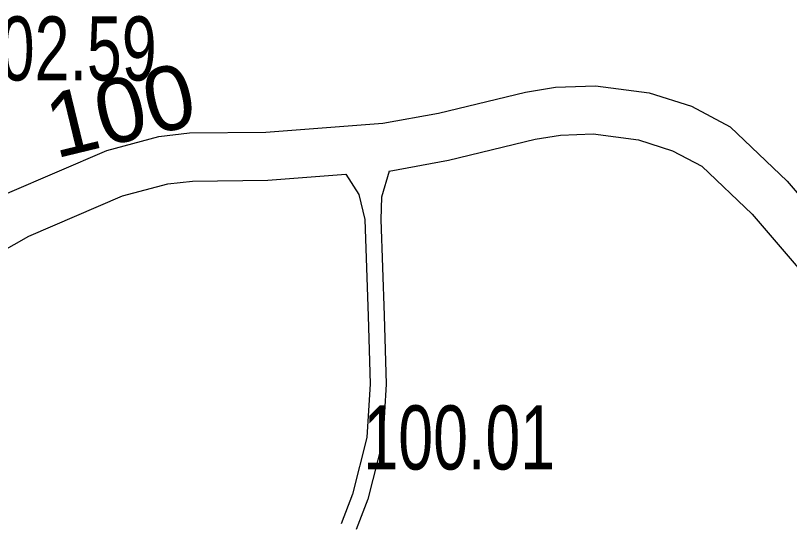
# Model space of a CAD drawing. Header units: metres. Extents: x 431006 to 434411, y 2469261 to 2473208.
# Drawn here: x 432225.19 to 432273.47, y 2472473.84 to 2472505.94 of the extents above; entities that cross this region are included whole.
import ezdxf
from ezdxf.enums import TextEntityAlignment as Align

# ---------------------------------------------------------------- set-up
doc = ezdxf.new("R2010")
doc.units = ezdxf.units.M
doc.header["$MEASUREMENT"] = 0
for name, color, linetype, lineweight in [('CAO DO', 8, 'Continuous', 18), ('duong be tong-ks', 8, 'Continuous', 18), ('MH_DongMuc', 8, 'Continuous', 18)]:
    doc.layers.add(name, color=color, linetype=linetype, lineweight=lineweight)
doc.styles.get("Standard").update_dxf_attribs({"font": 'arial.ttf'})

msp = doc.modelspace()

# ---------------------------------------------------------------- linework, layer by layer
at = {"layer": 'duong be tong-ks', "color": 9, "lineweight": 0}
for points in [[(432220.072, 2472492.222), (432224.685, 2472494.845), (432230.887, 2472497.51), (432234.13, 2472498.381), (432236.042, 2472498.598), (432240.795, 2472498.654), (432248.105, 2472499.203), (432251.584, 2472499.841), (432257.01, 2472501.146), (432258.874, 2472501.46), (432261.366, 2472501.552), (432264.709, 2472501.109), (432267.348, 2472500.269), (432269.768, 2472498.976), (432273.316, 2472495.592), (432277.008, 2472491.308), (432280.377, 2472487.645), (432283.182, 2472485.753), (432286.464, 2472483.268), (432289.273, 2472482.052), (432291.549, 2472481.92), (432293.501, 2472482.27), (432295.806, 2472483.421)], [(432248.489, 2472496.224), (432252.205, 2472496.905), (432257.611, 2472498.205), (432259.18, 2472498.469), (432261.224, 2472498.545), (432264.052, 2472498.17), (432266.177, 2472497.493), (432267.994, 2472496.523), (432271.139, 2472493.522), (432274.768, 2472489.313), (432278.407, 2472485.355), (432281.437, 2472483.312), (432284.941, 2472480.658), (432288.569, 2472479.088), (432288.744, 2472479.078)], [(432248.489, 2472496.224), (432248.027, 2472494.598), (432247.987, 2472493.206), (432248.185, 2472487.201), (432248.315, 2472482.91), (432248.103, 2472479.426), (432247.166, 2472475.742), (432246.44, 2472473.839)], [(432221.725, 2472489.711), (432226.023, 2472492.154), (432231.873, 2472494.669), (432234.692, 2472495.425), (432236.23, 2472495.6), (432240.925, 2472495.655), (432245.798, 2472496.021)], [(432245.798, 2472496.021), (432246.606, 2472494.758), (432246.987, 2472493.204), (432247.185, 2472487.17), (432247.314, 2472482.926), (432247.111, 2472479.581), (432246.211, 2472476.044), (432245.506, 2472474.195)]]:
    msp.add_lwpolyline(points, dxfattribs=at)

# ---------------------------------------------------------------- texts
at = {"layer": 'CAO DO', "color": 9, "lineweight": 0, "width": 0.7}
for s, p in [('102.59', (432222.033, 2472501.876, 102.591)), ('100.01', (432246.889, 2472477.588, 100.007))]:
    msp.add_text(s, height=4, dxfattribs=at).set_placement(p)
at = {"layer": 'MH_DongMuc', "color": 9, "lineweight": 0}
msp.add_text('100', height=4, rotation=13.6364, dxfattribs=at).set_placement((432231.729, 2472500.038, 100), align=Align.MIDDLE)

doc.saveas('drawing.dxf')
